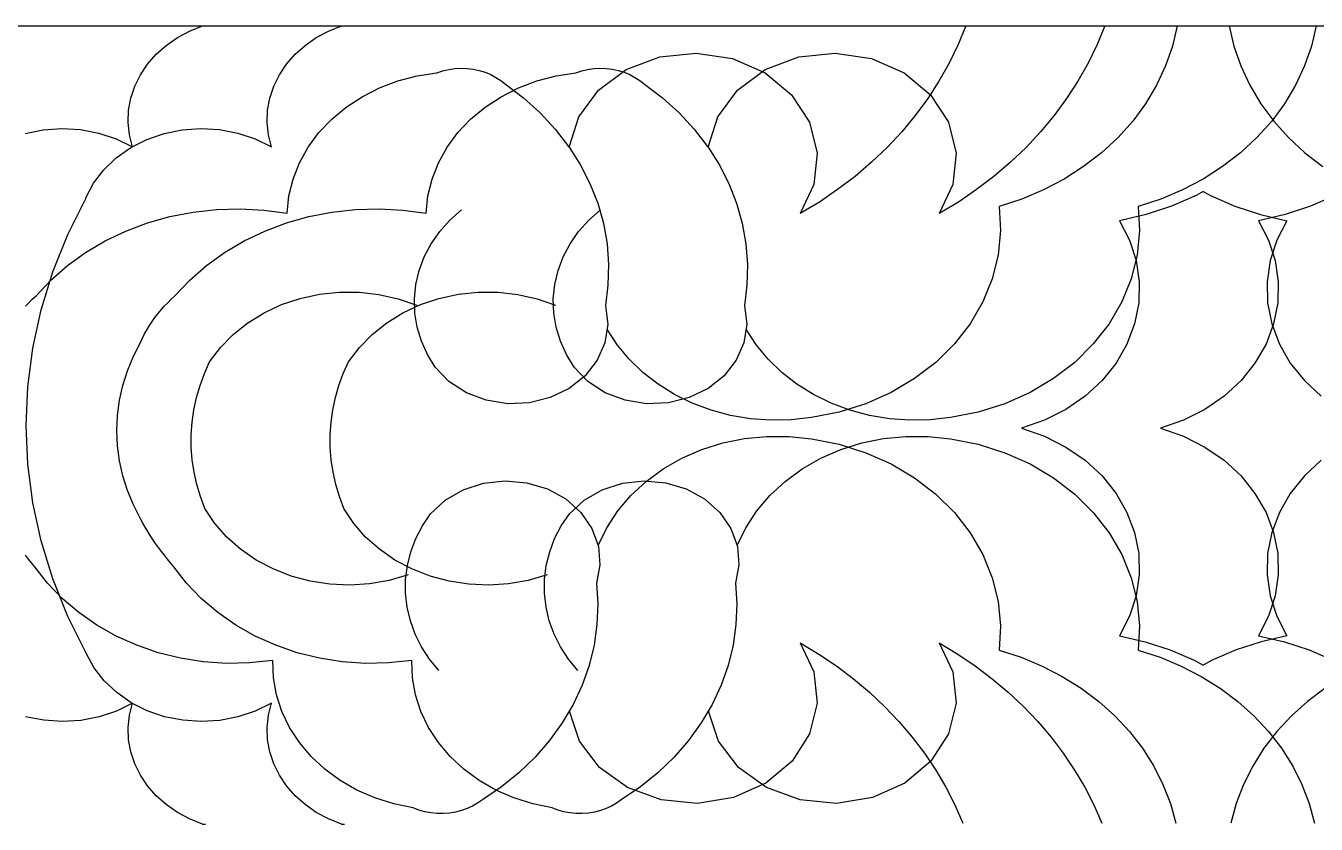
# Model space of a CAD drawing. Extents: x 1188826 to 1909461, y 608442 to 1651179.
# Drawn here: x 1664743.5 to 1664888.6, y 1032543.6 to 1032633.4 of the extents above; entities that cross this region are included whole.
import ezdxf

# ---------------------------------------------------------------- set-up
doc = ezdxf.new("R2010")
doc.units = 0
doc.header["$LTSCALE"] = 1000
doc.header["$MEASUREMENT"] = 0
doc.layers.add('立面线', color=40, linetype='Continuous')

msp = doc.modelspace()

# ---------------------------------------------------------------- linework, layer by layer
at = {"layer": '立面线'}
for p, q in [((1660758.89, 1032633.42), (1669008.6, 1032633.42)), ((1664759.28, 1032631.22), (1664760.53, 1032632.09)), ((1664760.53, 1032632.09), (1664761.9, 1032632.83)), ((1664761.9, 1032632.83), (1664763.36, 1032633.42)), ((1664774.91, 1032631.22), (1664776.16, 1032632.09)), ((1664776.16, 1032632.09), (1664777.53, 1032632.83)), ((1664777.53, 1032632.83), (1664778.99, 1032633.42)), ((1664849.21, 1032633.42), (1664848.35, 1032631.3)), ((1664864.84, 1032633.42), (1664863.98, 1032631.3)), ((1664872.99, 1032633.42), (1664872.47, 1032631.14)), ((1664878.85, 1032633.42), (1664879.38, 1032631.14)), ((1664888.63, 1032633.42), (1664888.1, 1032631.14)), ((1664758.15, 1032630.22), (1664759.28, 1032631.22)), ((1664773.78, 1032630.22), (1664774.91, 1032631.22)), ((1664848.35, 1032631.3), (1664847.34, 1032629.23)), ((1664863.98, 1032631.3), (1664862.97, 1032629.23)), ((1664872.47, 1032631.14), (1664871.69, 1032628.9)), ((1664879.38, 1032631.14), (1664880.15, 1032628.9)), ((1664888.1, 1032631.14), (1664887.32, 1032628.9)), ((1664757.18, 1032629.11), (1664758.15, 1032630.22)), ((1664772.81, 1032629.11), (1664773.78, 1032630.22)), ((1664811.02, 1032628.5), (1664814.8, 1032629.93)), ((1664814.8, 1032629.93), (1664818.9, 1032630.35)), ((1664818.9, 1032630.35), (1664822.97, 1032629.73)), ((1664822.97, 1032629.73), (1664826.65, 1032628.12)), ((1664826.65, 1032628.5), (1664830.43, 1032629.93)), ((1664830.43, 1032629.93), (1664834.53, 1032630.35)), ((1664834.53, 1032630.35), (1664838.6, 1032629.73)), ((1664838.6, 1032629.73), (1664842.28, 1032628.12)), ((1664847.34, 1032629.23), (1664846.2, 1032627.2)), ((1664862.97, 1032629.23), (1664861.83, 1032627.2)), ((1664755.75, 1032626.63), (1664756.38, 1032627.91)), ((1664756.38, 1032627.91), (1664757.18, 1032629.11)), ((1664771.38, 1032626.63), (1664772.01, 1032627.91)), ((1664772.01, 1032627.91), (1664772.81, 1032629.11)), ((1664785.34, 1032627.22), (1664787.5, 1032627.79)), ((1664787.5, 1032627.79), (1664789.73, 1032628.14)), ((1664789.73, 1032628.14), (1664790.38, 1032628.36)), ((1664790.38, 1032628.36), (1664791.05, 1032628.51)), ((1664791.05, 1032628.51), (1664791.74, 1032628.61)), ((1664791.74, 1032628.61), (1664792.43, 1032628.64)), ((1664792.43, 1032628.64), (1664793.13, 1032628.62)), ((1664793.13, 1032628.62), (1664793.82, 1032628.54)), ((1664793.82, 1032628.54), (1664794.49, 1032628.39)), ((1664794.49, 1032628.39), (1664795.15, 1032628.19)), ((1664795.15, 1032628.19), (1664795.78, 1032627.93)), ((1664795.78, 1032627.93), (1664796.37, 1032627.62)), ((1664800.97, 1032627.22), (1664803.13, 1032627.79)), ((1664803.13, 1032627.79), (1664805.36, 1032628.14)), ((1664805.36, 1032628.14), (1664806.01, 1032628.36)), ((1664806.01, 1032628.36), (1664806.68, 1032628.51)), ((1664806.68, 1032628.51), (1664807.37, 1032628.61)), ((1664807.37, 1032628.61), (1664808.06, 1032628.64)), ((1664807.89, 1032626.19), (1664811.02, 1032628.5)), ((1664808.06, 1032628.64), (1664808.76, 1032628.62)), ((1664808.76, 1032628.62), (1664809.45, 1032628.54)), ((1664809.45, 1032628.54), (1664810.12, 1032628.39)), ((1664810.12, 1032628.39), (1664810.78, 1032628.19)), ((1664810.78, 1032628.19), (1664811.41, 1032627.93)), ((1664811.41, 1032627.93), (1664812, 1032627.62)), ((1664823.52, 1032626.19), (1664826.65, 1032628.5)), ((1664826.65, 1032628.12), (1664829.62, 1032625.67)), ((1664842.28, 1032628.12), (1664845.25, 1032625.67)), ((1664871.69, 1032628.9), (1664870.68, 1032626.74)), ((1664880.15, 1032628.9), (1664881.16, 1032626.74)), ((1664887.32, 1032628.9), (1664886.32, 1032626.74)), ((1664755.3, 1032625.3), (1664755.75, 1032626.63)), ((1664770.93, 1032625.3), (1664771.38, 1032626.63)), ((1664781.32, 1032625.45), (1664783.26, 1032626.44)), ((1664783.26, 1032626.44), (1664785.34, 1032627.22)), ((1664796.37, 1032627.62), (1664796.92, 1032627.26)), ((1664796.92, 1032627.26), (1664797.43, 1032626.86)), ((1664796.95, 1032625.45), (1664798.9, 1032626.44)), ((1664797.43, 1032626.86), (1664799.47, 1032625.31)), ((1664798.9, 1032626.44), (1664800.97, 1032627.22)), ((1664812, 1032627.62), (1664812.56, 1032627.26)), ((1664812.56, 1032627.26), (1664813.06, 1032626.86)), ((1664813.06, 1032626.86), (1664815.1, 1032625.31)), ((1664846.2, 1032627.2), (1664844.93, 1032625.24)), ((1664861.83, 1032627.2), (1664860.56, 1032625.24)), ((1664870.68, 1032626.74), (1664869.45, 1032624.66)), ((1664881.16, 1032626.74), (1664882.4, 1032624.66)), ((1664886.32, 1032626.74), (1664885.08, 1032624.66)), ((1664755.05, 1032623.93), (1664755.3, 1032625.3)), ((1664770.68, 1032623.93), (1664770.93, 1032625.3)), ((1664779.52, 1032624.27), (1664781.32, 1032625.45)), ((1664795.15, 1032624.27), (1664796.95, 1032625.45)), ((1664799.47, 1032625.31), (1664801.34, 1032623.62)), ((1664805.69, 1032623.19), (1664807.89, 1032626.19)), ((1664815.1, 1032625.31), (1664816.98, 1032623.62)), ((1664821.32, 1032623.19), (1664823.52, 1032626.19)), ((1664829.62, 1032625.67), (1664831.63, 1032622.57)), ((1664844.93, 1032625.24), (1664843.53, 1032623.34)), ((1664845.25, 1032625.67), (1664847.26, 1032622.57)), ((1664860.56, 1032625.24), (1664859.16, 1032623.34)), ((1664755, 1032622.54), (1664755.05, 1032623.93)), ((1664770.63, 1032622.54), (1664770.68, 1032623.93)), ((1664777.89, 1032622.92), (1664779.52, 1032624.27)), ((1664793.52, 1032622.92), (1664795.15, 1032624.27)), ((1664801.34, 1032623.62), (1664803.04, 1032621.8)), ((1664816.98, 1032623.62), (1664818.67, 1032621.8)), ((1664843.53, 1032623.34), (1664842.01, 1032621.51)), ((1664859.16, 1032623.34), (1664857.64, 1032621.51)), ((1664869.45, 1032624.66), (1664868, 1032622.69)), ((1664882.4, 1032624.66), (1664883.85, 1032622.69)), ((1664885.08, 1032624.66), (1664883.63, 1032622.69)), ((1664745.45, 1032621.73), (1664747.55, 1032621.88)), ((1664747.55, 1032621.88), (1664749.64, 1032621.76)), ((1664755.14, 1032621.16), (1664755, 1032622.54)), ((1664761.08, 1032621.73), (1664763.18, 1032621.88)), ((1664763.18, 1032621.88), (1664765.28, 1032621.76)), ((1664770.77, 1032621.16), (1664770.63, 1032622.54)), ((1664776.46, 1032621.41), (1664777.89, 1032622.92)), ((1664792.09, 1032621.41), (1664793.52, 1032622.92)), ((1664804.6, 1032619.78), (1664805.69, 1032623.19)), ((1664820.23, 1032619.78), (1664821.32, 1032623.19)), ((1664831.63, 1032622.57), (1664832.49, 1032619.11)), ((1664847.26, 1032622.57), (1664848.12, 1032619.11)), ((1664868, 1032622.69), (1664866.34, 1032620.85)), ((1664883.63, 1032622.69), (1664881.97, 1032620.85)), ((1664883.85, 1032622.69), (1664885.51, 1032620.85)), ((1664743.4, 1032621.32), (1664745.45, 1032621.73)), ((1664749.64, 1032621.76), (1664751.7, 1032621.36)), ((1664751.7, 1032621.36), (1664753.66, 1032620.71)), ((1664753.66, 1032620.71), (1664755.48, 1032619.8)), ((1664755.48, 1032619.8), (1664755.14, 1032621.16)), ((1664755.28, 1032619.72), (1664757.08, 1032620.64)), ((1664757.08, 1032620.64), (1664759.03, 1032621.32)), ((1664759.03, 1032621.32), (1664761.08, 1032621.73)), ((1664765.28, 1032621.76), (1664767.33, 1032621.36)), ((1664767.33, 1032621.36), (1664769.29, 1032620.71)), ((1664769.29, 1032620.71), (1664771.11, 1032619.8)), ((1664771.11, 1032619.8), (1664770.77, 1032621.16)), ((1664775.25, 1032619.77), (1664776.46, 1032621.41)), ((1664790.88, 1032619.77), (1664792.09, 1032621.41)), ((1664803.04, 1032621.8), (1664804.54, 1032619.86)), ((1664818.67, 1032621.8), (1664820.18, 1032619.86)), ((1664842.01, 1032621.51), (1664840.37, 1032619.75)), ((1664857.64, 1032621.51), (1664856, 1032619.75)), ((1664866.34, 1032620.85), (1664864.49, 1032619.14)), ((1664881.97, 1032620.85), (1664880.12, 1032619.14)), ((1664885.51, 1032620.85), (1664887.36, 1032619.14)), ((1664753.65, 1032618.58), (1664755.28, 1032619.72)), ((1664774.28, 1032618.02), (1664775.25, 1032619.77)), ((1664789.91, 1032618.02), (1664790.88, 1032619.77)), ((1664804.54, 1032619.86), (1664804.6, 1032619.78)), ((1664804.6, 1032619.78), (1664805.85, 1032617.82)), ((1664820.18, 1032619.86), (1664820.23, 1032619.78)), ((1664820.23, 1032619.78), (1664821.48, 1032617.82)), ((1664832.49, 1032619.11), (1664832.14, 1032615.59)), ((1664840.37, 1032619.75), (1664838.62, 1032618.08)), ((1664848.12, 1032619.11), (1664847.77, 1032615.59)), ((1664856, 1032619.75), (1664854.25, 1032618.08)), ((1664864.49, 1032619.14), (1664862.46, 1032617.58)), ((1664880.12, 1032619.14), (1664878.09, 1032617.58)), ((1664887.36, 1032619.14), (1664889.38, 1032617.58)), ((1664752.25, 1032617.23), (1664753.65, 1032618.58)), ((1664773.55, 1032616.18), (1664774.28, 1032618.02)), ((1664789.18, 1032616.18), (1664789.91, 1032618.02)), ((1664805.85, 1032617.82), (1664806.94, 1032615.68)), ((1664821.48, 1032617.82), (1664822.57, 1032615.68)), ((1664838.62, 1032618.08), (1664836.76, 1032616.49)), ((1664854.25, 1032618.08), (1664852.39, 1032616.49)), ((1664862.46, 1032617.58), (1664860.28, 1032616.19)), ((1664878.09, 1032617.58), (1664875.91, 1032616.19)), ((1664751.09, 1032615.73), (1664752.25, 1032617.23)), ((1664773.08, 1032614.28), (1664773.55, 1032616.18)), ((1664788.71, 1032614.28), (1664789.18, 1032616.18)), ((1664836.76, 1032616.49), (1664834.8, 1032615)), ((1664852.39, 1032616.49), (1664850.43, 1032615)), ((1664860.28, 1032616.19), (1664857.96, 1032614.97)), ((1664875.91, 1032616.19), (1664873.59, 1032614.97)), ((1664750.22, 1032614.09), (1664751.09, 1032615.73)), ((1664806.94, 1032615.68), (1664807.81, 1032613.47)), ((1664822.57, 1032615.68), (1664823.44, 1032613.47)), ((1664832.14, 1032615.59), (1664830.6, 1032612.3)), ((1664834.8, 1032615), (1664832.75, 1032613.6)), ((1664847.77, 1032615.59), (1664846.23, 1032612.3)), ((1664850.43, 1032615), (1664848.38, 1032613.6)), ((1664857.96, 1032614.97), (1664855.52, 1032613.94)), ((1664873.59, 1032614.97), (1664871.15, 1032613.94)), ((1664875.92, 1032614.79), (1664875.12, 1032614.35)), ((1664875.92, 1032614.79), (1664876.73, 1032614.35)), ((1664748.21, 1032609.95), (1664750.26, 1032614.09)), ((1664772.88, 1032612.35), (1664773.08, 1032614.28)), ((1664788.51, 1032612.35), (1664788.71, 1032614.28)), ((1664807.81, 1032613.47), (1664808.45, 1032611.21)), ((1664823.44, 1032613.47), (1664824.08, 1032611.21)), ((1664832.75, 1032613.6), (1664830.6, 1032612.3)), ((1664848.38, 1032613.6), (1664846.23, 1032612.3)), ((1664855.52, 1032613.94), (1664852.97, 1032613.11)), ((1664871.15, 1032613.94), (1664868.61, 1032613.11)), ((1664875.12, 1032614.35), (1664872.37, 1032613.15)), ((1664876.73, 1032614.35), (1664879.47, 1032613.15)), ((1664890.75, 1032614.35), (1664888, 1032613.15)), ((1664757.16, 1032611.25), (1664759.69, 1032611.96)), ((1664759.69, 1032611.96), (1664762.29, 1032612.47)), ((1664762.29, 1032612.47), (1664764.93, 1032612.76)), ((1664764.93, 1032612.76), (1664767.59, 1032612.84)), ((1664767.59, 1032612.84), (1664770.25, 1032612.7)), ((1664770.25, 1032612.7), (1664772.88, 1032612.35)), ((1664772.79, 1032611.25), (1664775.32, 1032611.96)), ((1664775.32, 1032611.96), (1664777.92, 1032612.47)), ((1664777.92, 1032612.47), (1664780.56, 1032612.76)), ((1664780.56, 1032612.76), (1664783.22, 1032612.84)), ((1664783.22, 1032612.84), (1664785.88, 1032612.7)), ((1664785.88, 1032612.7), (1664788.51, 1032612.35)), ((1664791.18, 1032611.56), (1664792.48, 1032612.72)), ((1664806.81, 1032611.56), (1664808.11, 1032612.72)), ((1664852.97, 1032613.11), (1664853.11, 1032610.38)), ((1664869.5, 1032612.19), (1664866.52, 1032611.49)), ((1664868.61, 1032613.11), (1664868.74, 1032610.38)), ((1664872.37, 1032613.15), (1664869.5, 1032612.19)), ((1664879.47, 1032613.15), (1664882.35, 1032612.19)), ((1664885.13, 1032612.19), (1664882.15, 1032611.49)), ((1664882.35, 1032612.19), (1664885.32, 1032611.49)), ((1664888, 1032613.15), (1664885.13, 1032612.19)), ((1664752.4, 1032609.22), (1664754.73, 1032610.33)), ((1664754.73, 1032610.33), (1664757.16, 1032611.25)), ((1664768.03, 1032609.22), (1664770.36, 1032610.33)), ((1664770.36, 1032610.33), (1664772.79, 1032611.25)), ((1664789.07, 1032608.9), (1664790.04, 1032610.28)), ((1664790.04, 1032610.28), (1664791.18, 1032611.56)), ((1664804.7, 1032608.9), (1664805.67, 1032610.28)), ((1664805.67, 1032610.28), (1664806.81, 1032611.56)), ((1664808.45, 1032611.21), (1664808.86, 1032608.91)), ((1664824.08, 1032611.21), (1664824.49, 1032608.91)), ((1664853.11, 1032610.38), (1664852.85, 1032607.64)), ((1664866.52, 1032611.49), (1664867.65, 1032609.31)), ((1664868.74, 1032610.38), (1664868.48, 1032607.64)), ((1664882.15, 1032611.49), (1664883.28, 1032609.31)), ((1664885.32, 1032611.49), (1664884.2, 1032609.31)), ((1664746.53, 1032605.75), (1664748.21, 1032609.95)), ((1664750.21, 1032607.92), (1664752.4, 1032609.22)), ((1664765.84, 1032607.92), (1664768.03, 1032609.22)), ((1664788.29, 1032607.43), (1664789.07, 1032608.9)), ((1664803.93, 1032607.43), (1664804.7, 1032608.9)), ((1664808.86, 1032608.91), (1664809.03, 1032606.58)), ((1664824.49, 1032608.91), (1664824.66, 1032606.58)), ((1664867.65, 1032609.31), (1664868.39, 1032607.01)), ((1664883.28, 1032609.31), (1664884.02, 1032607.01)), ((1664884.2, 1032609.31), (1664883.46, 1032607.01)), ((1664748.17, 1032606.46), (1664750.21, 1032607.92)), ((1664763.8, 1032606.46), (1664765.84, 1032607.92)), ((1664787.72, 1032605.9), (1664788.29, 1032607.43)), ((1664803.35, 1032605.9), (1664803.93, 1032607.43)), ((1664852.85, 1032607.64), (1664852.18, 1032604.96)), ((1664868.48, 1032607.64), (1664867.81, 1032604.96)), ((1664746.31, 1032604.83), (1664748.17, 1032606.46)), ((1664761.94, 1032604.83), (1664763.8, 1032606.46)), ((1664787.35, 1032604.32), (1664787.72, 1032605.9)), ((1664802.98, 1032604.32), (1664803.35, 1032605.9)), ((1664809.03, 1032606.58), (1664808.97, 1032604.25)), ((1664824.66, 1032606.58), (1664824.6, 1032604.25)), ((1664868.39, 1032607.01), (1664868.73, 1032604.64)), ((1664883.46, 1032607.01), (1664883.11, 1032604.64)), ((1664884.02, 1032607.01), (1664884.36, 1032604.64)), ((1664744.63, 1032603.06), (1664746.31, 1032604.83)), ((1664745.21, 1032601.48), (1664746.53, 1032605.75)), ((1664760.26, 1032603.06), (1664761.94, 1032604.83)), ((1664852.18, 1032604.96), (1664851.13, 1032602.37)), ((1664867.81, 1032604.96), (1664866.76, 1032602.37)), ((1664868.73, 1032604.64), (1664868.67, 1032602.25)), ((1664883.11, 1032604.64), (1664883.17, 1032602.25)), ((1664884.36, 1032604.64), (1664884.3, 1032602.25)), ((1664744.21, 1032602.68), (1664744.63, 1032603.06)), ((1664759.85, 1032602.68), (1664760.26, 1032603.06)), ((1664774.33, 1032602.76), (1664776.51, 1032603.23)), ((1664776.51, 1032603.23), (1664778.73, 1032603.46)), ((1664778.73, 1032603.46), (1664780.98, 1032603.46)), ((1664780.98, 1032603.46), (1664783.2, 1032603.21)), ((1664783.2, 1032603.21), (1664785.37, 1032602.72)), ((1664787.19, 1032602.72), (1664787.35, 1032604.32)), ((1664789.96, 1032602.76), (1664792.14, 1032603.23)), ((1664792.14, 1032603.23), (1664794.37, 1032603.46)), ((1664794.37, 1032603.46), (1664796.61, 1032603.46)), ((1664796.61, 1032603.46), (1664798.83, 1032603.21)), ((1664798.83, 1032603.21), (1664801, 1032602.72)), ((1664802.82, 1032602.72), (1664802.98, 1032604.32)), ((1664808.97, 1032604.25), (1664808.68, 1032601.94)), ((1664824.6, 1032604.25), (1664824.31, 1032601.94)), ((1664743.43, 1032601.88), (1664743.82, 1032602.28)), ((1664743.82, 1032602.28), (1664744.21, 1032602.68)), ((1664758.7, 1032601.46), (1664759.06, 1032601.88)), ((1664759.06, 1032601.88), (1664759.45, 1032602.28)), ((1664759.45, 1032602.28), (1664759.85, 1032602.68)), ((1664770.28, 1032601.14), (1664772.25, 1032602.06)), ((1664772.25, 1032602.06), (1664774.33, 1032602.76)), ((1664785.37, 1032602.72), (1664787.45, 1032602.01)), ((1664785.91, 1032601.14), (1664787.88, 1032602.06)), ((1664787.24, 1032601.11), (1664787.19, 1032602.72)), ((1664787.88, 1032602.06), (1664789.96, 1032602.76)), ((1664801, 1032602.72), (1664803.08, 1032602.01)), ((1664802.87, 1032601.11), (1664802.82, 1032602.72)), ((1664808.68, 1032601.94), (1664808.94, 1032599.85)), ((1664824.31, 1032601.94), (1664824.57, 1032599.85)), ((1664851.13, 1032602.37), (1664849.71, 1032599.92)), ((1664866.76, 1032602.37), (1664865.34, 1032599.92)), ((1664868.67, 1032602.25), (1664868.21, 1032599.9)), ((1664883.17, 1032602.25), (1664883.63, 1032599.9)), ((1664884.3, 1032602.25), (1664883.84, 1032599.9)), ((1664744.26, 1032597.17), (1664745.21, 1032601.48)), ((1664757.4, 1032599.71), (1664757.7, 1032600.16)), ((1664757.7, 1032600.16), (1664758.01, 1032600.6)), ((1664758.01, 1032600.6), (1664758.35, 1032601.04)), ((1664758.35, 1032601.04), (1664758.7, 1032601.46)), ((1664768.46, 1032600.02), (1664770.28, 1032601.14)), ((1664784.09, 1032600.02), (1664785.91, 1032601.14)), ((1664787.5, 1032599.51), (1664787.24, 1032601.11)), ((1664803.13, 1032599.51), (1664802.87, 1032601.11)), ((1664756.61, 1032598.3), (1664756.85, 1032598.78)), ((1664756.85, 1032598.78), (1664757.12, 1032599.25)), ((1664757.12, 1032599.25), (1664757.4, 1032599.71)), ((1664765.37, 1032597.24), (1664766.81, 1032598.72)), ((1664766.81, 1032598.72), (1664768.46, 1032600.02)), ((1664781.01, 1032597.24), (1664782.44, 1032598.72)), ((1664782.44, 1032598.72), (1664784.09, 1032600.02)), ((1664787.98, 1032597.96), (1664787.5, 1032599.51)), ((1664803.61, 1032597.96), (1664803.13, 1032599.51)), ((1664808.94, 1032599.85), (1664808.63, 1032597.77)), ((1664810.03, 1032597.51), (1664808.91, 1032599.22)), ((1664824.57, 1032599.85), (1664824.26, 1032597.77)), ((1664825.66, 1032597.51), (1664824.54, 1032599.22)), ((1664849.71, 1032599.92), (1664847.93, 1032597.64)), ((1664865.34, 1032599.92), (1664863.56, 1032597.64)), ((1664868.21, 1032599.9), (1664867.35, 1032597.63)), ((1664883.84, 1032599.9), (1664882.99, 1032597.63)), ((1664883.63, 1032599.9), (1664884.49, 1032597.63)), ((1664755.58, 1032596.25), (1664756.38, 1032597.82)), ((1664756.38, 1032597.82), (1664756.61, 1032598.3)), ((1664764.16, 1032595.63), (1664765.37, 1032597.24)), ((1664779.79, 1032595.63), (1664781.01, 1032597.24)), ((1664788.65, 1032596.45), (1664787.98, 1032597.96)), ((1664804.29, 1032596.45), (1664803.61, 1032597.96)), ((1664808.63, 1032597.77), (1664807.77, 1032595.81)), ((1664811.37, 1032595.91), (1664810.03, 1032597.51)), ((1664824.26, 1032597.77), (1664823.4, 1032595.81)), ((1664827, 1032595.91), (1664825.66, 1032597.51)), ((1664847.93, 1032597.64), (1664845.84, 1032595.57)), ((1664863.56, 1032597.64), (1664861.47, 1032595.57)), ((1664867.35, 1032597.63), (1664866.12, 1032595.49)), ((1664882.99, 1032597.63), (1664881.75, 1032595.49)), ((1664884.49, 1032597.63), (1664885.72, 1032595.49)), ((1664743.7, 1032592.83), (1664744.26, 1032597.17)), ((1664754.92, 1032594.63), (1664755.58, 1032596.25)), ((1664789.53, 1032595.03), (1664788.65, 1032596.45)), ((1664805.16, 1032595.03), (1664804.29, 1032596.45)), ((1664807.77, 1032595.81), (1664806.41, 1032594.07)), ((1664812.89, 1032594.44), (1664811.37, 1032595.91)), ((1664823.4, 1032595.81), (1664822.04, 1032594.07)), ((1664828.52, 1032594.44), (1664827, 1032595.91)), ((1664754.4, 1032592.98), (1664754.92, 1032594.63)), ((1664763.08, 1032592.97), (1664763.57, 1032594.31)), ((1664763.57, 1032594.31), (1664764.16, 1032595.63)), ((1664778.71, 1032592.97), (1664779.2, 1032594.31)), ((1664779.2, 1032594.31), (1664779.79, 1032595.63)), ((1664791.08, 1032593.41), (1664789.53, 1032595.03)), ((1664806.72, 1032593.41), (1664805.16, 1032595.03)), ((1664814.6, 1032593.12), (1664812.89, 1032594.44)), ((1664830.23, 1032593.12), (1664828.52, 1032594.44)), ((1664845.84, 1032595.57), (1664843.46, 1032593.74)), ((1664861.47, 1032595.57), (1664859.09, 1032593.74)), ((1664866.12, 1032595.49), (1664864.54, 1032593.52)), ((1664881.75, 1032595.49), (1664880.18, 1032593.52)), ((1664885.72, 1032595.49), (1664887.3, 1032593.52)), ((1664743.51, 1032588.48), (1664743.7, 1032592.83)), ((1664754.03, 1032591.3), (1664754.4, 1032592.98)), ((1664762.68, 1032591.61), (1664763.08, 1032592.97)), ((1664778.31, 1032591.61), (1664778.71, 1032592.97)), ((1664793.04, 1032592.15), (1664791.08, 1032593.41)), ((1664806.41, 1032594.07), (1664804.61, 1032592.64)), ((1664808.67, 1032592.15), (1664806.72, 1032593.41)), ((1664816.46, 1032591.97), (1664814.6, 1032593.12)), ((1664822.04, 1032594.07), (1664820.24, 1032592.64)), ((1664832.09, 1032591.97), (1664830.23, 1032593.12)), ((1664843.46, 1032593.74), (1664840.82, 1032592.18)), ((1664859.09, 1032593.74), (1664856.46, 1032592.18)), ((1664864.54, 1032593.52), (1664862.65, 1032591.77)), ((1664880.18, 1032593.52), (1664878.28, 1032591.77)), ((1664887.3, 1032593.52), (1664889.2, 1032591.77)), ((1664762.39, 1032590.22), (1664762.68, 1032591.61)), ((1664778.02, 1032590.22), (1664778.31, 1032591.61)), ((1664795.28, 1032591.3), (1664793.04, 1032592.15)), ((1664802.48, 1032591.61), (1664800.13, 1032591.02)), ((1664804.61, 1032592.64), (1664802.48, 1032591.61)), ((1664810.91, 1032591.3), (1664808.67, 1032592.15)), ((1664818.11, 1032591.61), (1664815.76, 1032591.02)), ((1664818.45, 1032590.99), (1664816.46, 1032591.97)), ((1664820.24, 1032592.64), (1664818.11, 1032591.61)), ((1664834.08, 1032590.99), (1664832.09, 1032591.97)), ((1664840.82, 1032592.18), (1664837.98, 1032590.91)), ((1664856.46, 1032592.18), (1664853.62, 1032590.91)), ((1664862.65, 1032591.77), (1664860.48, 1032590.27)), ((1664878.28, 1032591.77), (1664876.11, 1032590.27)), ((1664753.8, 1032589.6), (1664754.03, 1032591.3)), ((1664762.19, 1032588.83), (1664762.39, 1032590.22)), ((1664777.82, 1032588.83), (1664778.02, 1032590.22)), ((1664797.69, 1032590.92), (1664795.28, 1032591.3)), ((1664800.13, 1032591.02), (1664797.69, 1032590.92)), ((1664813.32, 1032590.92), (1664810.91, 1032591.3)), ((1664815.76, 1032591.02), (1664813.32, 1032590.92)), ((1664820.56, 1032590.2), (1664818.45, 1032590.99)), ((1664822.75, 1032589.61), (1664820.56, 1032590.2)), ((1664834.98, 1032589.96), (1664831.86, 1032589.35)), ((1664836.19, 1032590.2), (1664834.08, 1032590.99)), ((1664837.98, 1032590.91), (1664834.98, 1032589.96)), ((1664838.38, 1032589.61), (1664836.19, 1032590.2)), ((1664850.61, 1032589.96), (1664847.49, 1032589.35)), ((1664853.62, 1032590.91), (1664850.61, 1032589.96)), ((1664860.48, 1032590.27), (1664858.08, 1032589.06)), ((1664876.11, 1032590.27), (1664873.71, 1032589.06)), ((1664743.7, 1032584.12), (1664743.51, 1032588.48)), ((1664753.73, 1032587.89), (1664753.8, 1032589.6)), ((1664762.09, 1032587.42), (1664762.19, 1032588.83)), ((1664777.72, 1032587.42), (1664777.82, 1032588.83)), ((1664825, 1032589.23), (1664822.75, 1032589.61)), ((1664827.29, 1032589.06), (1664825, 1032589.23)), ((1664829.59, 1032589.1), (1664827.29, 1032589.06)), ((1664831.86, 1032589.35), (1664829.59, 1032589.1)), ((1664840.63, 1032589.23), (1664838.38, 1032589.61)), ((1664842.92, 1032589.06), (1664840.63, 1032589.23)), ((1664845.22, 1032589.1), (1664842.92, 1032589.06)), ((1664847.49, 1032589.35), (1664845.22, 1032589.1)), ((1664858.08, 1032589.06), (1664855.5, 1032588.16)), ((1664873.71, 1032589.06), (1664871.13, 1032588.16)), ((1664753.8, 1032586.18), (1664753.73, 1032587.89)), ((1664762.1, 1032586.02), (1664762.09, 1032587.42)), ((1664777.73, 1032586.02), (1664777.72, 1032587.42)), ((1664824.34, 1032587), (1664826.84, 1032587.24)), ((1664826.84, 1032587.24), (1664829.36, 1032587.23)), ((1664829.36, 1032587.23), (1664831.86, 1032586.97)), ((1664839.97, 1032587), (1664842.47, 1032587.24)), ((1664842.47, 1032587.24), (1664844.99, 1032587.23)), ((1664844.99, 1032587.23), (1664847.49, 1032586.97)), ((1664855.5, 1032588.16), (1664858.08, 1032587.26)), ((1664858.08, 1032587.26), (1664860.48, 1032586.04)), ((1664871.13, 1032588.16), (1664873.71, 1032587.26)), ((1664873.71, 1032587.26), (1664876.11, 1032586.04)), ((1664754.03, 1032584.48), (1664753.8, 1032586.18)), ((1664762.2, 1032584.61), (1664762.1, 1032586.02)), ((1664777.84, 1032584.61), (1664777.73, 1032586.02)), ((1664817.27, 1032584.78), (1664819.52, 1032585.76)), ((1664819.52, 1032585.76), (1664821.89, 1032586.5)), ((1664821.89, 1032586.5), (1664824.34, 1032587)), ((1664831.86, 1032586.97), (1664834.98, 1032586.35)), ((1664832.91, 1032584.78), (1664835.15, 1032585.76)), ((1664834.98, 1032586.35), (1664837.98, 1032585.4)), ((1664835.15, 1032585.76), (1664837.52, 1032586.5)), ((1664837.52, 1032586.5), (1664839.97, 1032587)), ((1664847.49, 1032586.97), (1664850.61, 1032586.35)), ((1664850.61, 1032586.35), (1664853.62, 1032585.4)), ((1664860.48, 1032586.04), (1664862.65, 1032584.55)), ((1664876.11, 1032586.04), (1664878.28, 1032584.55)), ((1664744.26, 1032579.78), (1664743.7, 1032584.12)), ((1664754.4, 1032582.8), (1664754.03, 1032584.48)), ((1664762.41, 1032583.22), (1664762.2, 1032584.61)), ((1664778.04, 1032583.22), (1664777.84, 1032584.61)), ((1664815.18, 1032583.58), (1664817.27, 1032584.78)), ((1664830.81, 1032583.58), (1664832.91, 1032584.78)), ((1664837.98, 1032585.4), (1664840.82, 1032584.14)), ((1664840.82, 1032584.14), (1664843.46, 1032582.58)), ((1664853.62, 1032585.4), (1664856.46, 1032584.14)), ((1664856.46, 1032584.14), (1664859.09, 1032582.58)), ((1664862.65, 1032584.55), (1664864.54, 1032582.8)), ((1664878.28, 1032584.55), (1664880.18, 1032582.8)), ((1664889.2, 1032584.55), (1664887.3, 1032582.8)), ((1664754.92, 1032581.14), (1664754.4, 1032582.8)), ((1664762.72, 1032581.83), (1664762.41, 1032583.22)), ((1664778.35, 1032581.83), (1664778.04, 1032583.22)), ((1664813.26, 1032582.18), (1664815.18, 1032583.58)), ((1664828.89, 1032582.18), (1664830.81, 1032583.58)), ((1664864.54, 1032582.8), (1664866.12, 1032580.83)), ((1664880.18, 1032582.8), (1664881.75, 1032580.83)), ((1664887.3, 1032582.8), (1664885.72, 1032580.83)), ((1664763.13, 1032580.47), (1664762.72, 1032581.83)), ((1664778.76, 1032580.47), (1664778.35, 1032581.83)), ((1664790.66, 1032580.07), (1664792.69, 1032581.25)), ((1664792.69, 1032581.25), (1664794.98, 1032581.98)), ((1664794.98, 1032581.98), (1664797.41, 1032582.25)), ((1664797.41, 1032582.25), (1664799.84, 1032582.03)), ((1664799.84, 1032582.03), (1664802.15, 1032581.34)), ((1664802.15, 1032581.34), (1664804.21, 1032580.21)), ((1664806.29, 1032580.07), (1664808.32, 1032581.25)), ((1664808.32, 1032581.25), (1664810.61, 1032581.98)), ((1664810.61, 1032581.98), (1664813.04, 1032582.25)), ((1664811.55, 1032580.6), (1664813.26, 1032582.18)), ((1664813.04, 1032582.25), (1664815.47, 1032582.03)), ((1664815.47, 1032582.03), (1664817.78, 1032581.34)), ((1664817.78, 1032581.34), (1664819.84, 1032580.21)), ((1664827.18, 1032580.6), (1664828.89, 1032582.18)), ((1664843.46, 1032582.58), (1664845.84, 1032580.75)), ((1664859.09, 1032582.58), (1664861.47, 1032580.75)), ((1664745.21, 1032575.48), (1664744.26, 1032579.78)), ((1664755.58, 1032579.53), (1664754.92, 1032581.14)), ((1664763.63, 1032579.13), (1664763.13, 1032580.47)), ((1664779.26, 1032579.13), (1664778.76, 1032580.47)), ((1664788.99, 1032578.53), (1664790.66, 1032580.07)), ((1664804.21, 1032580.21), (1664805.91, 1032578.7)), ((1664804.63, 1032578.53), (1664806.29, 1032580.07)), ((1664810.07, 1032578.86), (1664811.55, 1032580.6)), ((1664819.84, 1032580.21), (1664821.55, 1032578.7)), ((1664825.7, 1032578.86), (1664827.18, 1032580.6)), ((1664845.84, 1032580.75), (1664847.93, 1032578.68)), ((1664861.47, 1032580.75), (1664863.56, 1032578.68)), ((1664866.12, 1032580.83), (1664867.35, 1032578.69)), ((1664881.75, 1032580.83), (1664882.99, 1032578.69)), ((1664885.72, 1032580.83), (1664884.49, 1032578.69)), ((1664756.38, 1032577.96), (1664755.58, 1032579.53)), ((1664764.74, 1032577.46), (1664763.63, 1032579.13)), ((1664780.37, 1032577.46), (1664779.26, 1032579.13)), ((1664788.09, 1032577.17), (1664788.99, 1032578.53)), ((1664803.72, 1032577.17), (1664804.63, 1032578.53)), ((1664805.91, 1032578.7), (1664807.16, 1032576.89)), ((1664808.84, 1032576.97), (1664810.07, 1032578.86)), ((1664821.55, 1032578.7), (1664822.79, 1032576.89)), ((1664824.47, 1032576.97), (1664825.7, 1032578.86)), ((1664847.93, 1032578.68), (1664849.71, 1032576.4)), ((1664863.56, 1032578.68), (1664865.34, 1032576.4)), ((1664867.35, 1032578.69), (1664868.21, 1032576.42)), ((1664882.99, 1032578.69), (1664883.84, 1032576.42)), ((1664884.49, 1032578.69), (1664883.63, 1032576.42)), ((1664756.64, 1032577.49), (1664756.38, 1032577.96)), ((1664756.92, 1032577.02), (1664756.64, 1032577.49)), ((1664757.2, 1032576.56), (1664756.92, 1032577.02)), ((1664766.08, 1032575.92), (1664764.74, 1032577.46)), ((1664781.71, 1032575.92), (1664780.37, 1032577.46)), ((1664787.34, 1032575.74), (1664788.09, 1032577.17)), ((1664802.97, 1032575.74), (1664803.72, 1032577.17)), ((1664807.16, 1032576.89), (1664807.88, 1032574.98)), ((1664807.88, 1032574.98), (1664808.84, 1032576.97)), ((1664822.79, 1032576.89), (1664823.51, 1032574.98)), ((1664823.51, 1032574.98), (1664824.47, 1032576.97)), ((1664746.53, 1032571.21), (1664745.21, 1032575.48)), ((1664757.49, 1032576.1), (1664757.2, 1032576.56)), ((1664757.79, 1032575.65), (1664757.49, 1032576.1)), ((1664758.09, 1032575.2), (1664757.79, 1032575.65)), ((1664767.63, 1032574.54), (1664766.08, 1032575.92)), ((1664783.27, 1032574.54), (1664781.71, 1032575.92)), ((1664786.78, 1032574.25), (1664787.34, 1032575.74)), ((1664802.41, 1032574.25), (1664802.97, 1032575.74)), ((1664849.71, 1032576.4), (1664851.13, 1032573.94)), ((1664865.34, 1032576.4), (1664866.76, 1032573.94)), ((1664868.21, 1032576.42), (1664868.67, 1032574.06)), ((1664883.63, 1032576.42), (1664883.17, 1032574.06)), ((1664883.84, 1032576.42), (1664884.3, 1032574.06)), ((1664758.41, 1032574.75), (1664758.09, 1032575.2)), ((1664758.74, 1032574.31), (1664758.41, 1032574.75)), ((1664759.07, 1032573.87), (1664758.74, 1032574.31)), ((1664769.38, 1032573.33), (1664767.63, 1032574.54)), ((1664785.01, 1032573.33), (1664783.27, 1032574.54)), ((1664786.4, 1032572.72), (1664786.78, 1032574.25)), ((1664802.03, 1032572.72), (1664802.41, 1032574.25)), ((1664807.88, 1032574.98), (1664807.89, 1032574.89)), ((1664807.89, 1032574.89), (1664808.07, 1032572.8)), ((1664823.51, 1032574.98), (1664823.53, 1032574.89)), ((1664823.53, 1032574.89), (1664823.7, 1032572.8)), ((1664868.67, 1032574.06), (1664868.73, 1032571.68)), ((1664883.17, 1032574.06), (1664883.11, 1032571.68)), ((1664884.3, 1032574.06), (1664884.36, 1032571.68)), ((1664743.78, 1032573.44), (1664743.44, 1032573.87)), ((1664744.13, 1032573.01), (1664743.78, 1032573.44)), ((1664744.49, 1032572.59), (1664744.13, 1032573.01)), ((1664745.94, 1032570.73), (1664744.49, 1032572.59)), ((1664759.41, 1032573.44), (1664759.07, 1032573.87)), ((1664759.76, 1032573.01), (1664759.41, 1032573.44)), ((1664760.12, 1032572.59), (1664759.76, 1032573.01)), ((1664761.57, 1032570.73), (1664760.12, 1032572.59)), ((1664771.29, 1032572.33), (1664769.38, 1032573.33)), ((1664786.92, 1032572.33), (1664785.01, 1032573.33)), ((1664786.2, 1032571.16), (1664786.4, 1032572.72)), ((1664801.83, 1032571.16), (1664802.03, 1032572.72)), ((1664808.07, 1032572.8), (1664807.67, 1032570.73)), ((1664823.7, 1032572.8), (1664823.3, 1032570.73)), ((1664851.13, 1032573.94), (1664852.18, 1032571.35)), ((1664866.76, 1032573.94), (1664867.81, 1032571.35)), ((1664748.21, 1032567), (1664746.53, 1032571.21)), ((1664773.33, 1032571.53), (1664771.29, 1032572.33)), ((1664775.47, 1032570.96), (1664773.33, 1032571.53)), ((1664786.48, 1032571.66), (1664784.35, 1032571.05)), ((1664786.19, 1032569.6), (1664786.2, 1032571.16)), ((1664788.96, 1032571.53), (1664786.92, 1032572.33)), ((1664791.1, 1032570.96), (1664788.96, 1032571.53)), ((1664802.11, 1032571.66), (1664799.98, 1032571.05)), ((1664801.82, 1032569.6), (1664801.83, 1032571.16)), ((1664852.18, 1032571.35), (1664852.85, 1032568.67)), ((1664867.81, 1032571.35), (1664868.48, 1032568.67)), ((1664868.73, 1032571.68), (1664868.39, 1032569.31)), ((1664883.11, 1032571.68), (1664883.46, 1032569.31)), ((1664884.36, 1032571.68), (1664884.02, 1032569.31)), ((1664747.59, 1032569), (1664745.94, 1032570.73)), ((1664763.22, 1032569), (1664761.57, 1032570.73)), ((1664777.68, 1032570.62), (1664775.47, 1032570.96)), ((1664779.92, 1032570.52), (1664777.68, 1032570.62)), ((1664782.15, 1032570.67), (1664779.92, 1032570.52)), ((1664784.35, 1032571.05), (1664782.15, 1032570.67)), ((1664793.31, 1032570.62), (1664791.1, 1032570.96)), ((1664795.55, 1032570.52), (1664793.31, 1032570.62)), ((1664797.78, 1032570.67), (1664795.55, 1032570.52)), ((1664799.98, 1032571.05), (1664797.78, 1032570.67)), ((1664807.67, 1032570.73), (1664807.82, 1032568.41)), ((1664823.3, 1032570.73), (1664823.45, 1032568.41)), ((1664749.44, 1032567.42), (1664747.59, 1032569)), ((1664765.07, 1032567.42), (1664763.22, 1032569)), ((1664786.37, 1032568.04), (1664786.19, 1032569.6)), ((1664802, 1032568.04), (1664801.82, 1032569.6)), ((1664807.82, 1032568.41), (1664807.73, 1032566.08)), ((1664823.45, 1032568.41), (1664823.36, 1032566.08)), ((1664852.85, 1032568.67), (1664853.11, 1032565.94)), ((1664868.39, 1032569.31), (1664867.65, 1032567.01)), ((1664868.48, 1032568.67), (1664868.74, 1032565.94)), ((1664884.02, 1032569.31), (1664883.28, 1032567.01)), ((1664883.46, 1032569.31), (1664884.2, 1032567.01)), ((1664750.26, 1032562.87), (1664748.21, 1032567)), ((1664751.46, 1032566.01), (1664749.44, 1032567.42)), ((1664767.09, 1032566.01), (1664765.07, 1032567.42)), ((1664786.74, 1032566.5), (1664786.37, 1032568.04)), ((1664802.37, 1032566.5), (1664802, 1032568.04)), ((1664867.65, 1032567.01), (1664866.52, 1032564.82)), ((1664883.28, 1032567.01), (1664882.15, 1032564.82)), ((1664884.2, 1032567.01), (1664885.32, 1032564.82)), ((1664753.64, 1032564.78), (1664751.46, 1032566.01)), ((1664769.27, 1032564.78), (1664767.09, 1032566.01)), ((1664787.28, 1032565.01), (1664786.74, 1032566.5)), ((1664802.91, 1032565.01), (1664802.37, 1032566.5)), ((1664807.73, 1032566.08), (1664807.41, 1032563.77)), ((1664823.36, 1032566.08), (1664823.04, 1032563.77)), ((1664853.11, 1032565.94), (1664852.97, 1032563.2)), ((1664868.74, 1032565.94), (1664868.61, 1032563.2)), ((1664755.96, 1032563.75), (1664753.64, 1032564.78)), ((1664771.59, 1032563.75), (1664769.27, 1032564.78)), ((1664788.01, 1032563.57), (1664787.28, 1032565.01)), ((1664803.64, 1032563.57), (1664802.91, 1032565.01)), ((1664830.6, 1032564.01), (1664832.14, 1032560.75)), ((1664830.6, 1032564.01), (1664832.67, 1032562.76)), ((1664846.23, 1032564.01), (1664847.77, 1032560.75)), ((1664846.23, 1032564.01), (1664848.31, 1032562.76)), ((1664866.52, 1032564.82), (1664869.41, 1032564.15)), ((1664869.41, 1032564.15), (1664872.21, 1032563.23)), ((1664882.43, 1032564.15), (1664879.63, 1032563.23)), ((1664882.15, 1032564.82), (1664885.05, 1032564.15)), ((1664885.32, 1032564.82), (1664882.43, 1032564.15)), ((1664885.05, 1032564.15), (1664887.84, 1032563.23)), ((1664751.15, 1032561.24), (1664750.26, 1032562.87)), ((1664758.38, 1032562.91), (1664755.96, 1032563.75)), ((1664760.89, 1032562.29), (1664758.38, 1032562.91)), ((1664774.01, 1032562.91), (1664771.59, 1032563.75)), ((1664776.52, 1032562.29), (1664774.01, 1032562.91)), ((1664788.9, 1032562.2), (1664788.01, 1032563.57)), ((1664804.53, 1032562.2), (1664803.64, 1032563.57)), ((1664807.41, 1032563.77), (1664806.85, 1032561.49)), ((1664823.04, 1032563.77), (1664822.48, 1032561.49)), ((1664832.67, 1032562.76), (1664834.66, 1032561.42)), ((1664848.31, 1032562.76), (1664850.29, 1032561.42)), ((1664852.97, 1032563.2), (1664855.44, 1032562.4)), ((1664855.44, 1032562.4), (1664857.81, 1032561.41)), ((1664868.61, 1032563.2), (1664871.07, 1032562.4)), ((1664871.07, 1032562.4), (1664873.44, 1032561.41)), ((1664872.21, 1032563.23), (1664874.89, 1032562.08)), ((1664879.63, 1032563.23), (1664876.95, 1032562.08)), ((1664887.84, 1032563.23), (1664890.52, 1032562.08)), ((1664752.31, 1032559.75), (1664751.15, 1032561.24)), ((1664763.45, 1032561.89), (1664760.89, 1032562.29)), ((1664766.05, 1032561.71), (1664763.45, 1032561.89)), ((1664768.66, 1032561.76), (1664766.05, 1032561.71)), ((1664771.26, 1032562.02), (1664768.66, 1032561.76)), ((1664771.34, 1032560.09), (1664771.26, 1032562.02)), ((1664779.08, 1032561.89), (1664776.52, 1032562.29)), ((1664781.69, 1032561.71), (1664779.08, 1032561.89)), ((1664784.29, 1032561.76), (1664781.69, 1032561.71)), ((1664786.89, 1032562.02), (1664784.29, 1032561.76)), ((1664786.97, 1032560.09), (1664786.89, 1032562.02)), ((1664789.96, 1032560.92), (1664788.9, 1032562.2)), ((1664805.59, 1032560.92), (1664804.53, 1032562.2)), ((1664806.85, 1032561.49), (1664806.06, 1032559.26)), ((1664822.48, 1032561.49), (1664821.69, 1032559.26)), ((1664834.66, 1032561.42), (1664836.57, 1032559.98)), ((1664850.29, 1032561.42), (1664852.2, 1032559.98)), ((1664857.81, 1032561.41), (1664860.07, 1032560.25)), ((1664873.44, 1032561.41), (1664875.7, 1032560.25)), ((1664874.89, 1032562.08), (1664875.92, 1032561.52)), ((1664876.95, 1032562.08), (1664875.92, 1032561.52)), ((1664753.72, 1032558.42), (1664752.31, 1032559.75)), ((1664771.68, 1032558.17), (1664771.34, 1032560.09)), ((1664787.31, 1032558.17), (1664786.97, 1032560.09)), ((1664832.14, 1032560.75), (1664832.5, 1032557.24)), ((1664836.57, 1032559.98), (1664838.37, 1032558.46)), ((1664847.77, 1032560.75), (1664848.13, 1032557.24)), ((1664852.2, 1032559.98), (1664854, 1032558.46)), ((1664860.07, 1032560.25), (1664862.2, 1032558.92)), ((1664875.7, 1032560.25), (1664877.83, 1032558.92)), ((1664755.34, 1032557.29), (1664753.72, 1032558.42)), ((1664772.29, 1032556.3), (1664771.68, 1032558.17)), ((1664787.92, 1032556.3), (1664787.31, 1032558.17)), ((1664806.06, 1032559.26), (1664805.05, 1032557.09)), ((1664821.69, 1032559.26), (1664820.68, 1032557.09)), ((1664838.37, 1032558.46), (1664840.08, 1032556.85)), ((1664854, 1032558.46), (1664855.71, 1032556.85)), ((1664862.2, 1032558.92), (1664864.18, 1032557.44)), ((1664877.83, 1032558.92), (1664879.81, 1032557.44)), ((1664889.65, 1032558.92), (1664887.66, 1032557.44)), ((1664755.48, 1032557.25), (1664753.67, 1032556.35)), ((1664755.14, 1032555.89), (1664755.48, 1032557.25)), ((1664757.15, 1032556.38), (1664755.34, 1032557.29)), ((1664771.11, 1032557.25), (1664769.3, 1032556.35)), ((1664770.77, 1032555.89), (1664771.11, 1032557.25)), ((1664805.05, 1032557.09), (1664803.82, 1032555.01)), ((1664820.68, 1032557.09), (1664819.46, 1032555.01)), ((1664832.5, 1032557.24), (1664831.65, 1032553.79)), ((1664840.08, 1032556.85), (1664841.68, 1032555.17)), ((1664848.13, 1032557.24), (1664847.28, 1032553.79)), ((1664855.71, 1032556.85), (1664857.32, 1032555.17)), ((1664864.18, 1032557.44), (1664866, 1032555.8)), ((1664879.81, 1032557.44), (1664881.63, 1032555.8)), ((1664887.66, 1032557.44), (1664885.84, 1032555.8)), ((1664745.5, 1032555.31), (1664743.46, 1032555.72)), ((1664747.59, 1032555.17), (1664745.5, 1032555.31)), ((1664749.67, 1032555.3), (1664747.59, 1032555.17)), ((1664751.72, 1032555.69), (1664749.67, 1032555.3)), ((1664753.67, 1032556.35), (1664751.72, 1032555.69)), ((1664755, 1032554.51), (1664755.14, 1032555.89)), ((1664759.09, 1032555.72), (1664757.15, 1032556.38)), ((1664761.13, 1032555.31), (1664759.09, 1032555.72)), ((1664763.22, 1032555.17), (1664761.13, 1032555.31)), ((1664765.3, 1032555.3), (1664763.22, 1032555.17)), ((1664767.35, 1032555.69), (1664765.3, 1032555.3)), ((1664769.3, 1032556.35), (1664767.35, 1032555.69)), ((1664770.63, 1032554.51), (1664770.77, 1032555.89)), ((1664773.15, 1032554.5), (1664772.29, 1032556.3)), ((1664788.78, 1032554.5), (1664787.92, 1032556.3)), ((1664805.78, 1032552.95), (1664804.63, 1032556.33)), ((1664821.41, 1032552.95), (1664820.26, 1032556.33)), ((1664841.68, 1032555.17), (1664843.18, 1032553.42)), ((1664857.32, 1032555.17), (1664858.81, 1032553.42)), ((1664866, 1032555.8), (1664867.65, 1032554.04)), ((1664881.63, 1032555.8), (1664883.28, 1032554.04)), ((1664885.84, 1032555.8), (1664884.2, 1032554.04)), ((1664755.05, 1032553.12), (1664755, 1032554.51)), ((1664770.68, 1032553.12), (1664770.63, 1032554.51)), ((1664774.26, 1032552.81), (1664773.15, 1032554.5)), ((1664789.89, 1032552.81), (1664788.78, 1032554.5)), ((1664803.82, 1032555.01), (1664802.39, 1032553.03)), ((1664819.46, 1032555.01), (1664818.02, 1032553.03)), ((1664831.65, 1032553.79), (1664829.67, 1032550.71)), ((1664847.28, 1032553.79), (1664845.3, 1032550.71)), ((1664867.65, 1032554.04), (1664869.1, 1032552.16)), ((1664884.2, 1032554.04), (1664882.74, 1032552.16)), ((1664883.28, 1032554.04), (1664884.73, 1032552.16)), ((1664755.3, 1032551.75), (1664755.05, 1032553.12)), ((1664770.93, 1032551.75), (1664770.68, 1032553.12)), ((1664775.58, 1032551.24), (1664774.26, 1032552.81)), ((1664791.21, 1032551.24), (1664789.89, 1032552.81)), ((1664802.39, 1032553.03), (1664800.77, 1032551.16)), ((1664808.03, 1032550), (1664805.78, 1032552.95)), ((1664818.02, 1032553.03), (1664816.4, 1032551.16)), ((1664823.66, 1032550), (1664821.41, 1032552.95)), ((1664843.18, 1032553.42), (1664844.56, 1032551.6)), ((1664858.81, 1032553.42), (1664860.19, 1032551.6)), ((1664755.75, 1032550.42), (1664755.3, 1032551.75)), ((1664771.38, 1032550.42), (1664770.93, 1032551.75)), ((1664777.12, 1032549.81), (1664775.58, 1032551.24)), ((1664792.75, 1032549.81), (1664791.21, 1032551.24)), ((1664800.77, 1032551.16), (1664798.96, 1032549.42)), ((1664816.4, 1032551.16), (1664814.59, 1032549.42)), ((1664844.56, 1032551.6), (1664845.83, 1032549.72)), ((1664860.19, 1032551.6), (1664861.46, 1032549.72)), ((1664869.1, 1032552.16), (1664870.36, 1032550.17)), ((1664882.74, 1032552.16), (1664881.49, 1032550.17)), ((1664884.73, 1032552.16), (1664885.99, 1032550.17)), ((1664756.38, 1032549.14), (1664755.75, 1032550.42)), ((1664772.01, 1032549.14), (1664771.38, 1032550.42)), ((1664778.84, 1032548.55), (1664777.12, 1032549.81)), ((1664794.47, 1032548.55), (1664792.75, 1032549.81)), ((1664798.96, 1032549.42), (1664796.98, 1032547.83)), ((1664811.18, 1032547.74), (1664808.03, 1032550)), ((1664814.59, 1032549.42), (1664812.61, 1032547.83)), ((1664826.81, 1032547.74), (1664823.66, 1032550)), ((1664829.67, 1032550.71), (1664826.73, 1032548.24)), ((1664845.3, 1032550.71), (1664842.36, 1032548.24)), ((1664845.83, 1032549.72), (1664846.97, 1032547.78)), ((1664861.46, 1032549.72), (1664862.6, 1032547.78)), ((1664870.36, 1032550.17), (1664871.4, 1032548.1)), ((1664881.49, 1032550.17), (1664880.44, 1032548.1)), ((1664885.99, 1032550.17), (1664887.03, 1032548.1)), ((1664757.18, 1032547.94), (1664756.38, 1032549.14)), ((1664758.15, 1032546.83), (1664757.18, 1032547.94)), ((1664772.81, 1032547.94), (1664772.01, 1032549.14)), ((1664773.78, 1032546.83), (1664772.81, 1032547.94)), ((1664780.72, 1032547.47), (1664778.84, 1032548.55)), ((1664796.35, 1032547.47), (1664794.47, 1032548.55)), ((1664826.73, 1032548.24), (1664823.09, 1032546.62)), ((1664842.36, 1032548.24), (1664838.72, 1032546.62)), ((1664871.4, 1032548.1), (1664872.23, 1032545.96)), ((1664880.44, 1032548.1), (1664879.62, 1032545.96)), ((1664887.03, 1032548.1), (1664887.86, 1032545.96)), ((1664759.28, 1032545.83), (1664758.15, 1032546.83)), ((1664774.91, 1032545.83), (1664773.78, 1032546.83)), ((1664782.74, 1032546.59), (1664780.72, 1032547.47)), ((1664784.87, 1032545.91), (1664782.74, 1032546.59)), ((1664796.98, 1032547.83), (1664794.84, 1032546.38)), ((1664798.37, 1032546.59), (1664796.35, 1032547.47)), ((1664800.5, 1032545.91), (1664798.37, 1032546.59)), ((1664812.61, 1032547.83), (1664810.47, 1032546.38)), ((1664814.96, 1032546.35), (1664811.18, 1032547.74)), ((1664823.09, 1032546.62), (1664819.04, 1032545.97)), ((1664830.59, 1032546.35), (1664826.81, 1032547.74)), ((1664838.72, 1032546.62), (1664834.68, 1032545.97)), ((1664846.97, 1032547.78), (1664847.99, 1032545.79)), ((1664862.6, 1032547.78), (1664863.62, 1032545.79)), ((1664760.53, 1032544.96), (1664759.28, 1032545.83)), ((1664761.9, 1032544.22), (1664760.53, 1032544.96)), ((1664776.16, 1032544.96), (1664774.91, 1032545.83)), ((1664777.53, 1032544.22), (1664776.16, 1032544.96)), ((1664787.07, 1032545.46), (1664784.87, 1032545.91)), ((1664787.7, 1032545.22), (1664787.07, 1032545.46)), ((1664788.37, 1032545.03), (1664787.7, 1032545.22)), ((1664789.04, 1032544.9), (1664788.37, 1032545.03)), ((1664791.81, 1032544.99), (1664791.13, 1032544.87)), ((1664792.48, 1032545.16), (1664791.81, 1032544.99)), ((1664793.12, 1032545.38), (1664792.48, 1032545.16)), ((1664793.73, 1032545.66), (1664793.12, 1032545.38)), ((1664794.31, 1032546), (1664793.73, 1032545.66)), ((1664794.84, 1032546.38), (1664794.31, 1032546)), ((1664802.7, 1032545.46), (1664800.5, 1032545.91)), ((1664803.34, 1032545.22), (1664802.7, 1032545.46)), ((1664804, 1032545.03), (1664803.34, 1032545.22)), ((1664804.68, 1032544.9), (1664804, 1032545.03)), ((1664807.44, 1032544.99), (1664806.76, 1032544.87)), ((1664808.11, 1032545.16), (1664807.44, 1032544.99)), ((1664808.75, 1032545.38), (1664808.11, 1032545.16)), ((1664809.36, 1032545.66), (1664808.75, 1032545.38)), ((1664809.94, 1032546), (1664809.36, 1032545.66)), ((1664810.47, 1032546.38), (1664809.94, 1032546)), ((1664819.04, 1032545.97), (1664814.96, 1032546.35)), ((1664834.68, 1032545.97), (1664830.59, 1032546.35)), ((1664847.99, 1032545.79), (1664848.88, 1032543.76)), ((1664863.62, 1032545.79), (1664864.51, 1032543.76)), ((1664872.23, 1032545.96), (1664872.83, 1032543.76)), ((1664879.62, 1032545.96), (1664879.02, 1032543.76)), ((1664887.86, 1032545.96), (1664888.46, 1032543.76)), ((1664763.37, 1032543.63), (1664761.9, 1032544.22)), ((1664763.37, 1032543.63), (1664763.71, 1032543.63)), ((1664779, 1032543.63), (1664777.53, 1032544.22)), ((1664779, 1032543.63), (1664779.34, 1032543.63)), ((1664789.74, 1032544.83), (1664789.04, 1032544.9)), ((1664790.43, 1032544.82), (1664789.74, 1032544.83)), ((1664791.13, 1032544.87), (1664790.43, 1032544.82)), ((1664805.37, 1032544.83), (1664804.68, 1032544.9)), ((1664806.06, 1032544.82), (1664805.37, 1032544.83)), ((1664806.76, 1032544.87), (1664806.06, 1032544.82))]:
    msp.add_line(p, q, dxfattribs=at)

doc.saveas('drawing.dxf')
